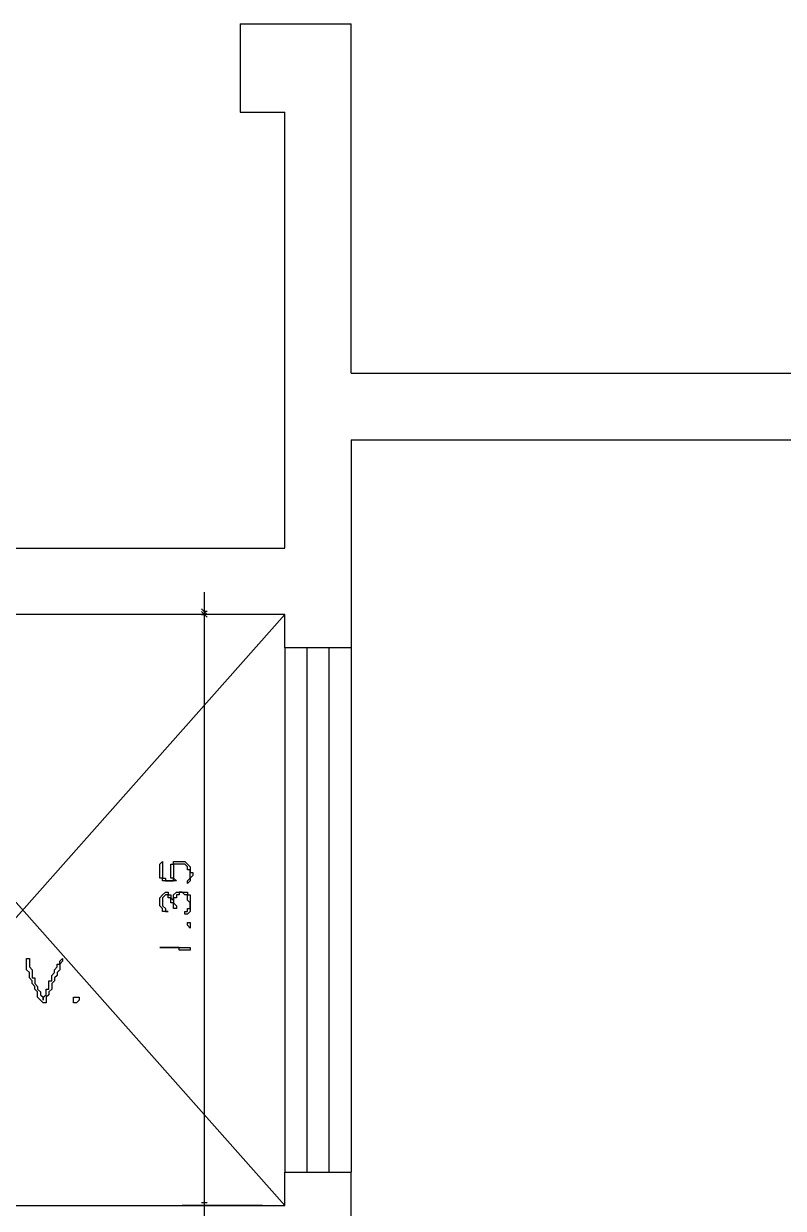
# Model space of a CAD drawing. Header units: millimetres. Extents: x -518.8 to -461.2, y 3.5 to 44.2.
# Drawn here: x -473.292 to -471.549, y 28.698 to 31.416 of the extents above; entities that cross this region are included whole.
import ezdxf

# ---------------------------------------------------------------- set-up
doc = ezdxf.new("R2010")
doc.units = ezdxf.units.MM
doc.header["$MEASUREMENT"] = 0
for name, color, linetype in [('10', 10, 'Continuous'), ('3', 3, 'Continuous'), ('6', 6, 'Continuous'), ('8', 8, 'Continuous'), ('MYSOLIDS', 7, 'Continuous')]:
    doc.layers.add(name, color=color, linetype=linetype)

msp = doc.modelspace()

# ---------------------------------------------------------------- linework, layer by layer
at = {"layer": '10'}
for points in [[(-472.7955, 31.4157), (-472.7955, 31.2127)], [(-472.7955, 31.4157), (-472.5406, 31.4157)], [(-472.5406, 30.6142), (-472.5406, 31.4157)], [(-472.7955, 31.2127), (-472.6933, 31.2127)], [(-472.6933, 30.2127), (-472.6933, 31.2127)], [(-472.5406, 30.6142), (-468.3835, 30.6142)], [(-472.5406, 30.4609), (-468.5301, 30.4609), (-468.5301, 25.4954)], [(-472.5406, 30.4609), (-472.5406, 29.9834)], [(-473.8963, 30.2127), (-472.6933, 30.2127)], [(-472.6933, 30.0601), (-473.8963, 30.0601)], [(-472.6933, 29.9834), (-472.6933, 30.0601)], [(-472.5406, 29.9834), (-472.6933, 29.9834)], [(-472.6933, 29.9834), (-472.6933, 28.7804)], [(-472.5406, 29.9834), (-472.5406, 28.7804)], [(-473.8963, 28.7045), (-472.6933, 28.7045), (-472.6933, 28.7804)], [(-472.6933, 28.7804), (-472.5406, 28.7804)], [(-472.5406, 27.9533), (-472.5406, 28.7804)]]:
    msp.add_lwpolyline(points, dxfattribs=at)
at = {"layer": '3'}
for points in [[(-472.6933, 30.0601), (-473.8963, 28.7045)], [(-473.8963, 30.0601), (-472.6933, 28.7045)]]:
    msp.add_lwpolyline(points, dxfattribs=at)
at = {"layer": '6'}
for points in [[(-472.6421, 29.9834), (-472.6421, 28.7804)], [(-472.5918, 29.9834), (-472.5918, 28.7804)]]:
    msp.add_lwpolyline(points, dxfattribs=at)
at = {"layer": '8'}
for points in [[(-472.8782, 30.1112), (-472.8782, 28.6594)], [(-472.8782, 30.0669), (-472.8842, 30.0729)], [(-472.8842, 30.0601), (-472.8782, 30.0601), (-472.8782, 30.0601), (-472.8842, 30.0669)], [(-472.8714, 30.0601), (-472.8782, 30.0669)], [(-472.8714, 30.0669), (-472.8714, 30.0669), (-472.8714, 30.0669), (-472.8782, 30.0669)], [(-472.7444, 30.0601), (-472.9286, 30.0601)], [(-472.8714, 30.0541), (-472.8782, 30.0601), (-472.8782, 30.0601), (-472.8782, 30.0541)], [(-472.7444, 28.7045), (-472.9286, 28.7045)], [(-472.8714, 28.7105), (-472.8714, 28.7105), (-472.8714, 28.7105), (-472.8782, 28.7105), (-472.8782, 28.7105), (-472.8782, 28.7105), (-472.8782, 28.7105), (-472.8842, 28.7105)], [(-472.8842, 28.7045), (-472.8782, 28.7045)], [(-472.8714, 28.7045), (-472.8714, 28.7045), (-472.8714, 28.7045), (-472.8782, 28.7045)]]:
    msp.add_lwpolyline(points, dxfattribs=at)
at = {"layer": 'MYSOLIDS'}
for points in [[(-472.9737, 29.4556), (-472.9669, 29.4556), (-472.9669, 29.4556), (-472.9669, 29.4488), (-472.9609, 29.4488), (-472.9542, 29.4488), (-472.9542, 29.4488), (-472.9481, 29.4488), (-472.9481, 29.4488), (-472.9481, 29.4556), (-472.9542, 29.4556), (-472.9542, 29.4616), (-472.9542, 29.4616), (-472.9542, 29.4616), (-472.9542, 29.4684), (-472.9542, 29.4684), (-472.9542, 29.4744), (-472.9542, 29.4744), (-472.9542, 29.4812), (-472.9542, 29.4812), (-472.9542, 29.4872), (-472.9481, 29.4872), (-472.9481, 29.4872), (-472.9481, 29.4939), (-472.9414, 29.4939), (-472.9414, 29.4939), (-472.9414, 29.4939), (-472.9354, 29.4939), (-472.9354, 29.4939), (-472.9286, 29.4939), (-472.9286, 29.4939), (-472.9226, 29.4939), (-472.9226, 29.4939), (-472.9226, 29.4939), (-472.9166, 29.4872), (-472.9166, 29.4872), (-472.9166, 29.4872), (-472.9098, 29.4812), (-472.9098, 29.4812), (-472.9098, 29.4744), (-472.9098, 29.4744), (-472.9098, 29.4744), (-472.9098, 29.4684), (-472.9038, 29.4684), (-472.9038, 29.4616), (-472.9038, 29.4616), (-472.9098, 29.4556), (-472.9098, 29.4556), (-472.9098, 29.4488), (-472.9098, 29.4488), (-472.9098, 29.4488), (-472.9166, 29.4428), (-472.9166, 29.4428), (-472.9166, 29.4428), (-472.9166, 29.4428), (-472.9166, 29.4488), (-472.9166, 29.4488), (-472.9166, 29.4488), (-472.9166, 29.4488), (-472.9166, 29.4488), (-472.9166, 29.4488), (-472.9166, 29.4488), (-472.9098, 29.4556), (-472.9098, 29.4556), (-472.9098, 29.4556), (-472.9098, 29.4616), (-472.9098, 29.4616), (-472.9098, 29.4684), (-472.9098, 29.4684), (-472.9098, 29.4744), (-472.9166, 29.4744), (-472.9166, 29.4812), (-472.9166, 29.4812), (-472.9166, 29.4812), (-472.9226, 29.4872), (-472.9226, 29.4872), (-472.9226, 29.4872), (-472.9286, 29.4872), (-472.9286, 29.4872), (-472.9354, 29.4872), (-472.9354, 29.4872), (-472.9414, 29.4872), (-472.9414, 29.4872), (-472.9481, 29.4872), (-472.9481, 29.4872), (-472.9481, 29.4812), (-472.9481, 29.4812), (-472.9481, 29.4744), (-472.9481, 29.4744), (-472.9481, 29.4684), (-472.9481, 29.4684), (-472.9481, 29.4616), (-472.9481, 29.4616), (-472.9481, 29.4616), (-472.9481, 29.4556), (-472.9481, 29.4556), (-472.9481, 29.4556), (-472.9481, 29.4556), (-472.9414, 29.4488), (-472.9414, 29.4488), (-472.9414, 29.4488), (-472.9414, 29.4488), (-472.9481, 29.4488), (-472.9481, 29.4488), (-472.9481, 29.4488), (-472.9542, 29.4488), (-472.9542, 29.4488), (-472.9609, 29.4488), (-472.9609, 29.4488), (-472.9669, 29.4488), (-472.9669, 29.4488), (-472.9737, 29.4488), (-472.9737, 29.4488), (-472.9737, 29.4488), (-472.9737, 29.4488), (-472.9737, 29.4488), (-472.9737, 29.4556), (-472.9797, 29.4556), (-472.9797, 29.4556), (-472.9797, 29.4616), (-472.9797, 29.4616), (-472.9797, 29.4684), (-472.9797, 29.4684), (-472.9797, 29.4744), (-472.9797, 29.4744), (-472.9797, 29.4812), (-472.9797, 29.4812), (-472.9797, 29.4872), (-472.9797, 29.4872), (-472.9797, 29.4872), (-472.9797, 29.4872), (-472.9797, 29.4872), (-472.9737, 29.4939), (-472.9737, 29.4939), (-472.9737, 29.4872), (-472.9737, 29.4872), (-472.9737, 29.4872), (-472.9737, 29.4872), (-472.9737, 29.4812), (-472.9737, 29.4812), (-472.9737, 29.4744), (-472.9737, 29.4684), (-472.9737, 29.4616), (-472.9737, 29.4616), (-472.9737, 29.4556), (-472.9737, 29.4556), (-472.9737, 29.4556), (-472.9737, 29.4556), (-472.9737, 29.4556), (-472.9737, 29.4556)], [(-472.9481, 29.4045), (-472.9481, 29.4105), (-472.9481, 29.4105), (-472.9481, 29.4172), (-472.9481, 29.4172), (-472.9414, 29.4233), (-472.9414, 29.4233), (-472.9354, 29.4233), (-472.9354, 29.4233), (-472.9286, 29.4233), (-472.9286, 29.4233), (-472.9286, 29.4233), (-472.9226, 29.4233), (-472.9226, 29.4233), (-472.9166, 29.4233), (-472.9166, 29.4172), (-472.9166, 29.4172), (-472.9166, 29.4172), (-472.9098, 29.4172), (-472.9098, 29.4105), (-472.9098, 29.4105), (-472.9098, 29.4045), (-472.9098, 29.4045), (-472.9098, 29.3985), (-472.9098, 29.3985), (-472.9098, 29.3917), (-472.9098, 29.3917), (-472.9098, 29.3857), (-472.9098, 29.3857), (-472.9098, 29.3789), (-472.9098, 29.3789), (-472.9166, 29.3729), (-472.9166, 29.3729), (-472.9166, 29.3729), (-472.9226, 29.3729), (-472.9226, 29.3729), (-472.9226, 29.3729), (-472.9226, 29.3729), (-472.9226, 29.3729), (-472.9226, 29.3789), (-472.9226, 29.3789), (-472.9226, 29.3789), (-472.9226, 29.3789), (-472.9166, 29.3789), (-472.9166, 29.3789), (-472.9166, 29.3857), (-472.9098, 29.3857), (-472.9098, 29.3917), (-472.9098, 29.3917), (-472.9098, 29.3917), (-472.9098, 29.3985), (-472.9098, 29.3985), (-472.9166, 29.4045), (-472.9166, 29.4045), (-472.9166, 29.4105), (-472.9166, 29.4105), (-472.9166, 29.4105), (-472.9166, 29.4172), (-472.9226, 29.4172), (-472.9226, 29.4172), (-472.9286, 29.4233), (-472.9286, 29.4233), (-472.9286, 29.4233), (-472.9354, 29.4233), (-472.9354, 29.4172), (-472.9414, 29.4172), (-472.9414, 29.4172), (-472.9414, 29.4105), (-472.9414, 29.4105), (-472.9481, 29.4105), (-472.9481, 29.4045), (-472.9481, 29.4045), (-472.9481, 29.3985), (-472.9481, 29.3985), (-472.9414, 29.3917), (-472.9414, 29.3917), (-472.9414, 29.3917), (-472.9414, 29.3857), (-472.9414, 29.3857), (-472.9414, 29.3857), (-472.9481, 29.3857), (-472.9481, 29.3857), (-472.9481, 29.3857), (-472.9481, 29.3857), (-472.9481, 29.3917), (-472.9481, 29.3985), (-472.9481, 29.3985), (-472.9542, 29.3985), (-472.9542, 29.4045), (-472.9542, 29.4045), (-472.9542, 29.4105), (-472.9542, 29.4105), (-472.9609, 29.4105), (-472.9609, 29.4172), (-472.9669, 29.4172), (-472.9669, 29.4172), (-472.9669, 29.4172), (-472.9737, 29.4105), (-472.9737, 29.4105), (-472.9737, 29.4105), (-472.9737, 29.4045), (-472.9737, 29.4045), (-472.9737, 29.3985), (-472.9737, 29.3985), (-472.9737, 29.3917), (-472.9737, 29.3917), (-472.9737, 29.3917), (-472.9669, 29.3857), (-472.9669, 29.3857), (-472.9669, 29.3857), (-472.9669, 29.3789), (-472.9669, 29.3789), (-472.9609, 29.3789), (-472.9609, 29.3789), (-472.9669, 29.3789), (-472.9669, 29.3789), (-472.9669, 29.3789), (-472.9669, 29.3789), (-472.9669, 29.3789), (-472.9669, 29.3789), (-472.9737, 29.3789), (-472.9737, 29.3789), (-472.9737, 29.3857), (-472.9737, 29.3857), (-472.9797, 29.3917), (-472.9797, 29.3917), (-472.9797, 29.3917), (-472.9797, 29.3985), (-472.9797, 29.3985), (-472.9797, 29.4045), (-472.9797, 29.4045), (-472.9797, 29.4045), (-472.9797, 29.4105), (-472.9797, 29.4105), (-472.9737, 29.4172), (-472.9737, 29.4172), (-472.9737, 29.4172), (-472.9737, 29.4172), (-472.9669, 29.4233), (-472.9669, 29.4233), (-472.9609, 29.4233), (-472.9609, 29.4172), (-472.9609, 29.4172), (-472.9542, 29.4172), (-472.9542, 29.4172), (-472.9542, 29.4105), (-472.9542, 29.4105), (-472.9481, 29.4045), (-472.9481, 29.4045), (-472.9481, 29.4045), (-472.9481, 29.4045), (-472.9481, 29.4045)], [(-472.9098, 29.3473), (-472.9098, 29.3473), (-472.9098, 29.3473), (-472.9098, 29.3406), (-472.9098, 29.3406), (-472.9166, 29.3473), (-472.9166, 29.3473), (-472.9166, 29.3473), (-472.9166, 29.3473), (-472.9166, 29.3533), (-472.9166, 29.3533), (-472.9166, 29.3533), (-472.9166, 29.3533), (-472.9098, 29.3533), (-472.9098, 29.3533), (-472.9098, 29.3473), (-472.9098, 29.3473), (-472.9098, 29.3473), (-472.9098, 29.3473), (-472.9098, 29.3473)], [(-472.9098, 29.2902), (-472.9166, 29.2902), (-472.9166, 29.2902), (-472.9166, 29.2902), (-472.9226, 29.2902), (-472.9226, 29.2902), (-472.9286, 29.2902), (-472.9354, 29.2902), (-472.9354, 29.2962), (-472.9414, 29.2962), (-472.9414, 29.2962), (-472.9481, 29.2962), (-472.9481, 29.2962), (-472.9542, 29.2962), (-472.9542, 29.2962), (-472.9609, 29.2962), (-472.9609, 29.2962), (-472.9609, 29.2962), (-472.9669, 29.2962), (-472.9669, 29.2962), (-472.9737, 29.2962), (-472.9737, 29.2962), (-472.9797, 29.2962), (-472.9797, 29.2962), (-472.9797, 29.2962), (-472.9797, 29.2962), (-472.9797, 29.2962), (-472.9797, 29.2962), (-472.9737, 29.2962), (-472.9737, 29.2962), (-472.9669, 29.2962), (-472.9669, 29.2962), (-472.9609, 29.2962), (-472.9609, 29.2962), (-472.9542, 29.2962), (-472.9542, 29.2962), (-472.9481, 29.2962), (-472.9481, 29.2962), (-472.9414, 29.2962), (-472.9414, 29.2962), (-472.9354, 29.2962), (-472.9354, 29.2962), (-472.9286, 29.2962), (-472.9286, 29.2962), (-472.9226, 29.2962), (-472.9226, 29.2962), (-472.9166, 29.2962), (-472.9166, 29.2962), (-472.9098, 29.2962), (-472.9098, 29.2962), (-472.9098, 29.2962), (-472.9098, 29.2962), (-472.9098, 29.2962), (-472.9098, 29.2962), (-472.9098, 29.2902), (-472.9098, 29.2902), (-472.9098, 29.2902), (-472.9098, 29.2902), (-472.9098, 29.2902), (-472.9098, 29.2902), (-472.9098, 29.2902)], [(-473.2474, 29.1751), (-473.2474, 29.1819), (-473.2406, 29.1879), (-473.2406, 29.1879), (-473.2406, 29.1947), (-473.2406, 29.2007), (-473.2346, 29.2007), (-473.2346, 29.2067), (-473.2346, 29.2135), (-473.2346, 29.2195), (-473.2278, 29.2195), (-473.2278, 29.2263), (-473.2278, 29.2263), (-473.2278, 29.2323), (-473.2218, 29.2391), (-473.2218, 29.2391), (-473.2218, 29.2451), (-473.2151, 29.2518), (-473.2151, 29.2518), (-473.2151, 29.2578), (-473.209, 29.2578), (-473.209, 29.2646), (-473.209, 29.2646), (-473.203, 29.2706), (-473.203, 29.2706), (-473.203, 29.2706), (-473.203, 29.2706), (-473.203, 29.2646), (-473.203, 29.2646), (-473.203, 29.2646), (-473.203, 29.2646), (-473.209, 29.2578), (-473.209, 29.2518), (-473.209, 29.2451), (-473.2151, 29.2391), (-473.2151, 29.2391), (-473.2151, 29.2323), (-473.2218, 29.2263), (-473.2218, 29.2263), (-473.2218, 29.2195), (-473.2218, 29.2195), (-473.2278, 29.2135), (-473.2278, 29.2067), (-473.2278, 29.2067), (-473.2278, 29.2007), (-473.2346, 29.1947), (-473.2346, 29.1947), (-473.2346, 29.1879), (-473.2406, 29.1819), (-473.2406, 29.1819), (-473.2406, 29.1751), (-473.2406, 29.1751), (-473.2406, 29.1691), (-473.2406, 29.1691), (-473.2406, 29.1691), (-473.2406, 29.1691), (-473.2474, 29.1691), (-473.2474, 29.1691), (-473.2474, 29.1691), (-473.2534, 29.1751), (-473.2534, 29.1751), (-473.2534, 29.1751), (-473.2602, 29.1819), (-473.2602, 29.1879), (-473.2602, 29.1879), (-473.2602, 29.1947), (-473.2662, 29.2007), (-473.2662, 29.2007), (-473.2662, 29.2067), (-473.273, 29.2135), (-473.273, 29.2135), (-473.273, 29.2195), (-473.273, 29.2195), (-473.279, 29.2263), (-473.279, 29.2323), (-473.279, 29.2323), (-473.279, 29.2391), (-473.2857, 29.2451), (-473.2857, 29.2451), (-473.2857, 29.2518), (-473.2857, 29.2578), (-473.2857, 29.2578), (-473.2857, 29.2578), (-473.2857, 29.2646), (-473.2857, 29.2646), (-473.2857, 29.2706), (-473.2857, 29.2706), (-473.2857, 29.2706), (-473.2857, 29.2706), (-473.279, 29.2706), (-473.279, 29.2646), (-473.279, 29.2646), (-473.279, 29.2578), (-473.279, 29.2578), (-473.279, 29.2518), (-473.273, 29.2451), (-473.273, 29.2451), (-473.273, 29.2391), (-473.273, 29.2323), (-473.273, 29.2263), (-473.2662, 29.2263), (-473.2662, 29.2195), (-473.2662, 29.2135), (-473.2662, 29.2135), (-473.2602, 29.2067), (-473.2602, 29.2007), (-473.2602, 29.2007), (-473.2534, 29.1947), (-473.2534, 29.1879), (-473.2534, 29.1879), (-473.2474, 29.1819), (-473.2474, 29.1819), (-473.2474, 29.1751), (-473.2474, 29.1751), (-473.2474, 29.1751), (-473.2474, 29.1751)], [(-473.1707, 29.1691), (-473.1775, 29.1691), (-473.1775, 29.1691), (-473.1775, 29.1751), (-473.1775, 29.1751), (-473.1775, 29.1819), (-473.1775, 29.1819), (-473.1707, 29.1819), (-473.1707, 29.1819), (-473.1647, 29.1819), (-473.1647, 29.1819), (-473.1647, 29.1751), (-473.1647, 29.1751), (-473.1647, 29.1751), (-473.1707, 29.1691), (-473.1707, 29.1691), (-473.1707, 29.1691), (-473.1707, 29.1691), (-473.1707, 29.1691), (-473.1707, 29.1691)]]:
    msp.add_lwpolyline(points, dxfattribs=at)

doc.saveas('drawing.dxf')
